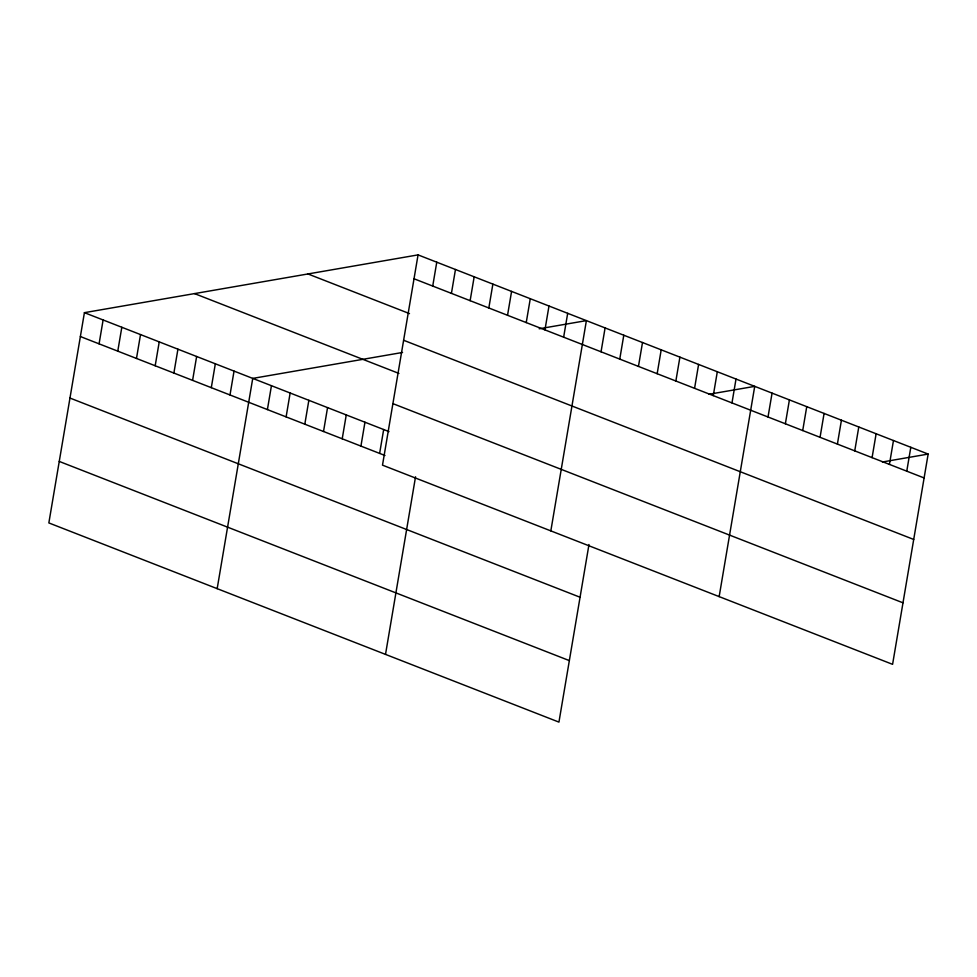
<?xml version="1.0" encoding="UTF-8"?>
<svg xmlns="http://www.w3.org/2000/svg" width="977" height="977" viewBox="0 0 977 977"><rect width="100%" height="100%" fill="white"/><g stroke="black" fill="none" stroke-linecap="round" stroke-linejoin="round"><path stroke-width="1.47" d="M418.058 254.887L382.495 465.15L892.587 664.336L928.15 454.073L418.058 254.887L84.413 312.664L48.85 522.927L558.942 722.113L588.984 544.519M99.08 343.843L103.11 319.967M117.777 351.146L121.82 327.283M136.487 358.449L140.517 334.586M155.184 365.752L159.227 341.889M173.894 373.055L177.924 349.192M192.591 380.358L196.633 356.495M211.301 387.661L215.331 363.798M229.998 394.964L234.04 371.101M217.175 588.655L252.738 378.404L402.548 352.453M267.405 409.583L271.447 385.707M286.114 416.886L290.145 393.01M304.812 424.189L308.854 400.314M323.521 431.492L327.551 407.617M342.219 438.795L346.261 414.92M360.928 446.098L364.958 422.223M379.626 453.401L383.668 429.526M432.726 286.066L436.768 262.19M385.512 654.395L415.543 476.788M451.423 293.369L455.465 269.493M470.132 300.672L474.175 276.796M488.83 307.975L492.872 284.099M507.539 315.278L511.582 291.402M526.237 322.581L530.279 298.706M544.946 329.884L548.989 306.009M563.644 337.187L567.686 313.312M550.833 530.877L586.395 320.615L539.206 328.785M601.05 351.793L605.093 327.918M619.76 359.096L623.79 335.221M638.457 366.399L642.5 342.524M657.167 373.702L661.197 349.827M675.864 381.006L679.907 357.13M694.574 388.309L698.604 364.433M713.271 395.612L717.313 371.736M731.981 402.915L736.011 379.052M719.157 596.605L754.72 386.355L708.96 394.268M768.02 416.996L772.062 393.12M785.374 423.762L789.404 399.898M802.715 430.539L806.746 406.664M820.057 437.305L824.087 413.442M837.399 444.083L841.429 420.208M854.741 450.861L858.783 426.986M872.082 457.627L876.125 433.751M889.424 464.405L893.466 440.529M906.766 471.17L910.808 447.295M882.39 461.999L928.15 454.073M414.016 278.763L924.108 477.948M307.95 273.951L409.485 313.605M403.623 340.265L913.715 539.451M194.521 293.601L398.921 373.422M392.901 403.635L902.992 602.821M84.413 312.664L389.005 431.614M80.37 336.54L384.975 455.49M69.978 398.054L580.057 597.24M59.255 461.425L569.347 660.611"/></g></svg>
